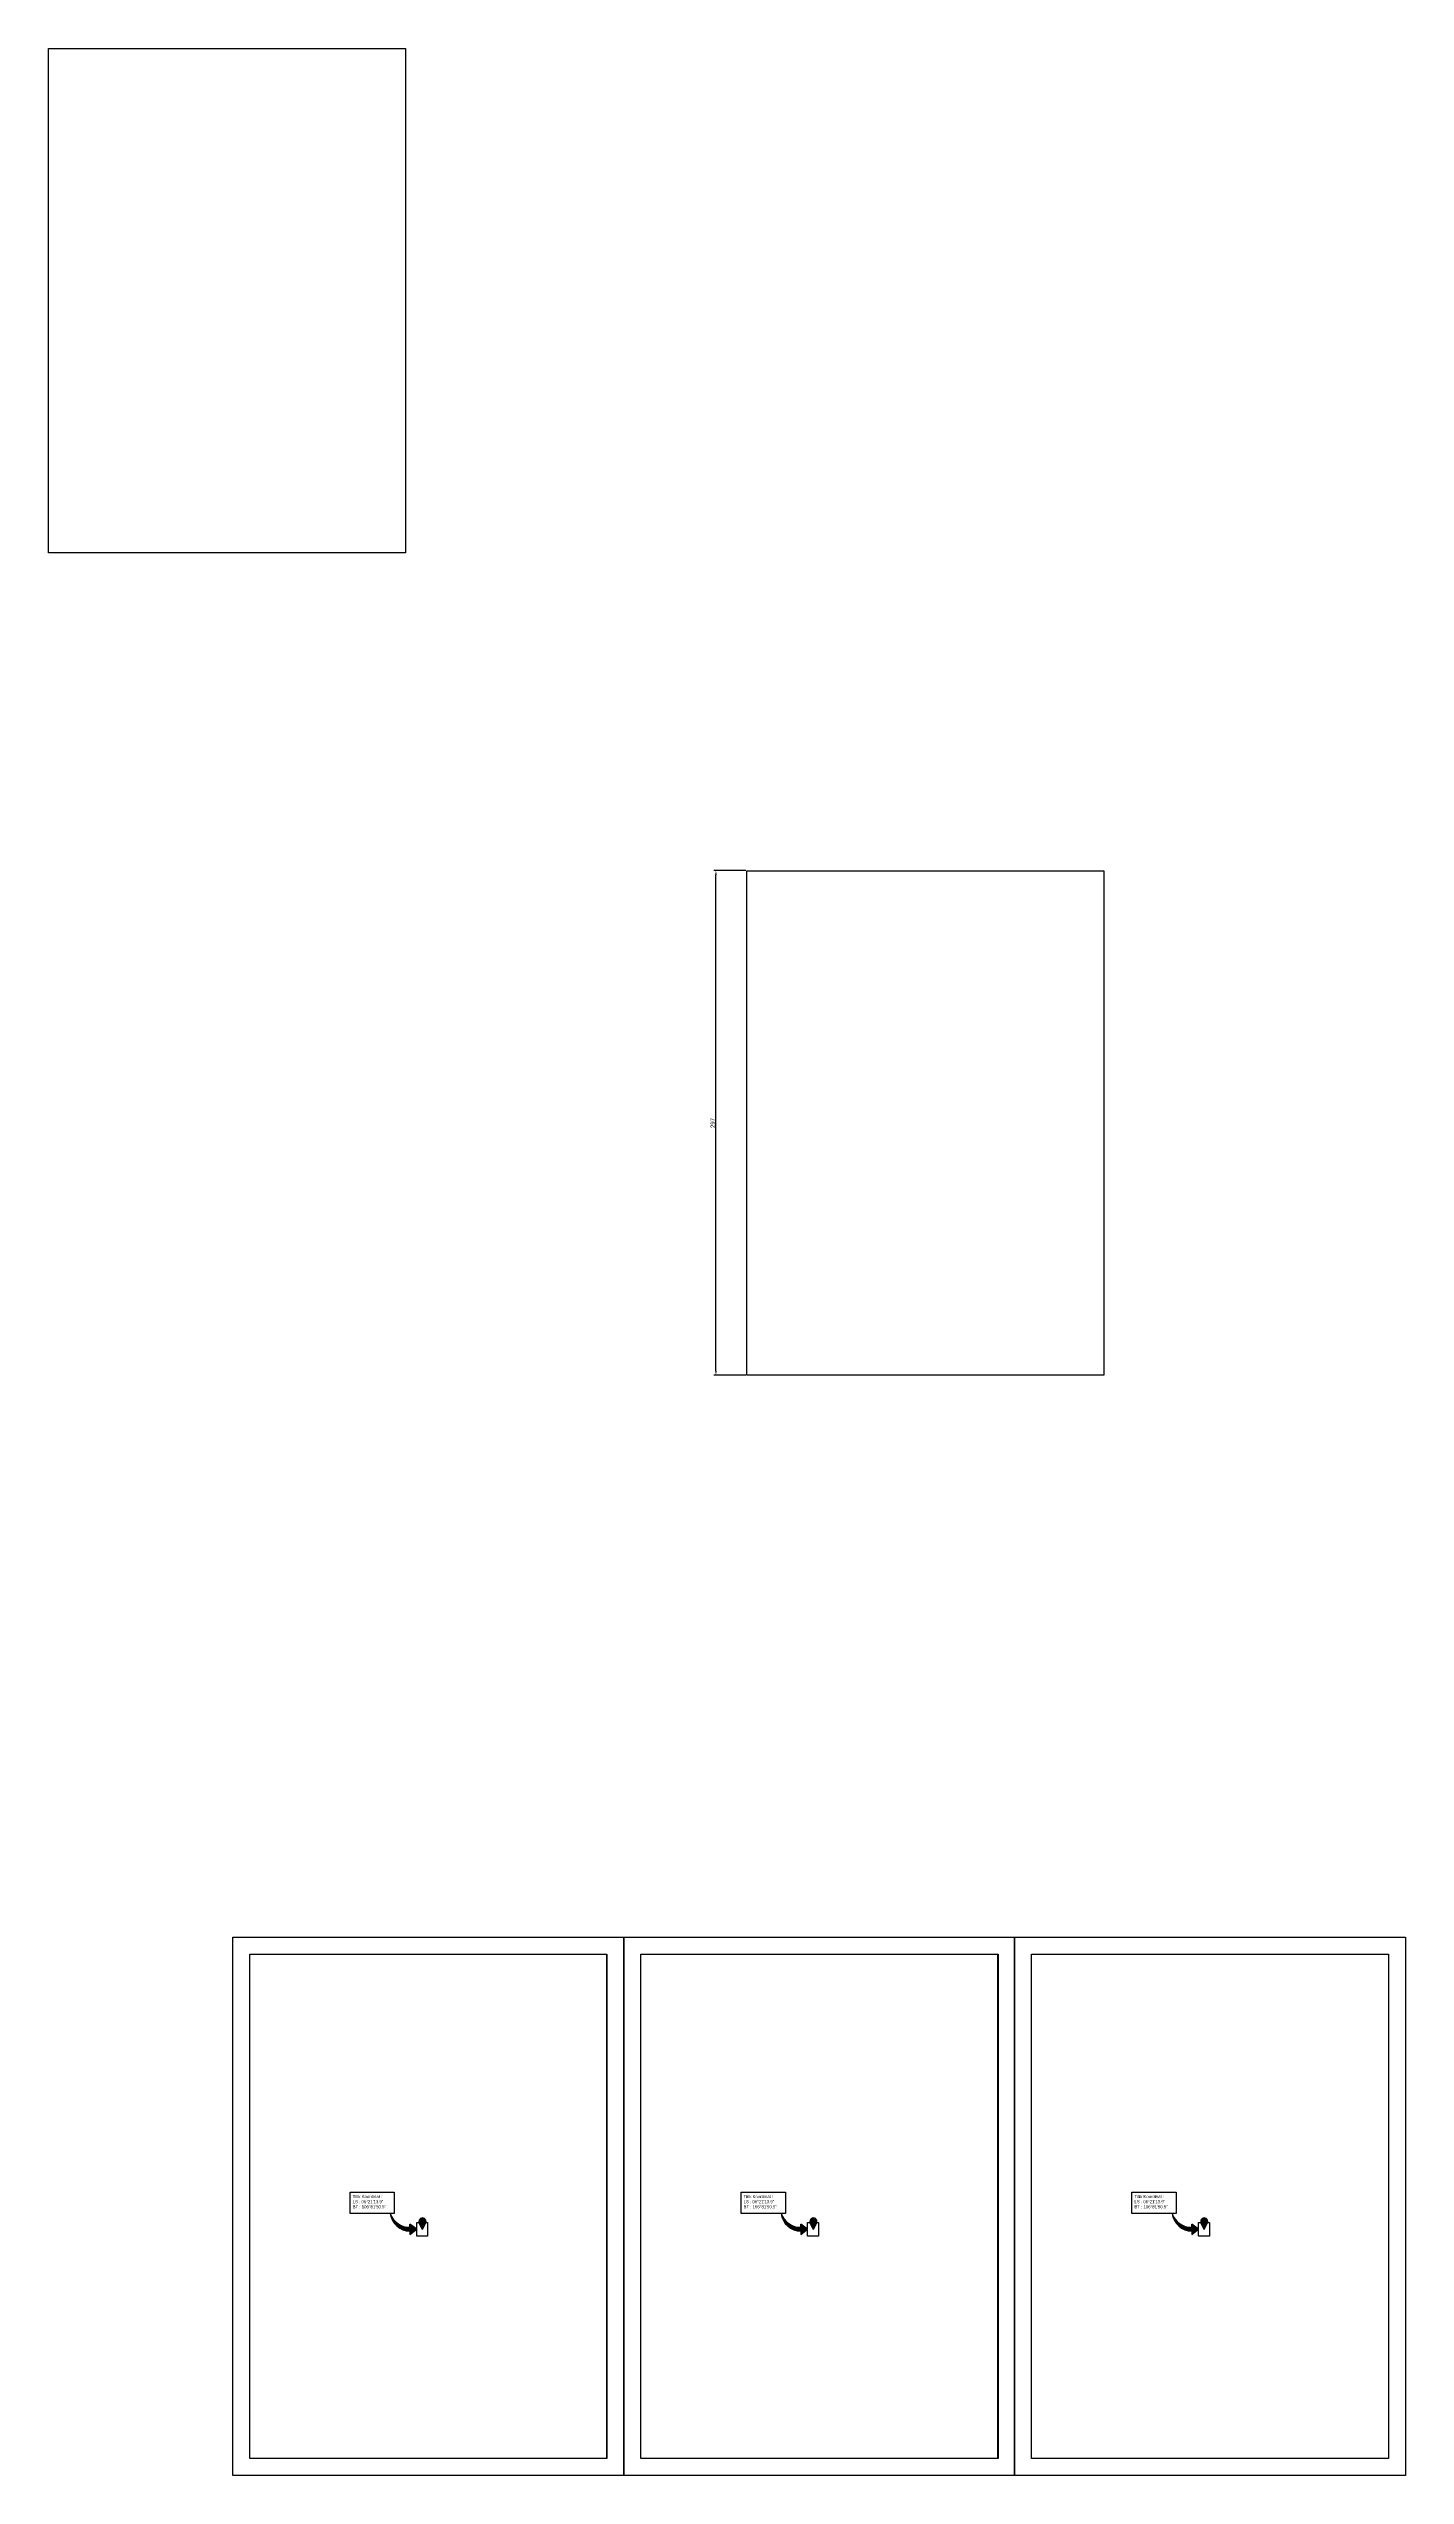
# Model space of a CAD drawing. Header units: millimetres. Extents: x 732789 to 742699, y 13616 to 18897.
# Drawn here: x 733798 to 734597, y 13700 to 15129 of the extents above; entities that cross this region are included whole.
import ezdxf

# ---------------------------------------------------------------- set-up
doc = ezdxf.new("R2010")
doc.units = ezdxf.units.MM
doc.styles.get("Standard").update_dxf_attribs({"font": 'arial.ttf'})
doc.dimstyles.new('ISO-25', dxfattribs={"dimtxt": 2.5, "dimasz": 2.5, "dimexe": 1.25, "dimexo": 0.625, "dimtad": 1, "dimdec": 0, "dimtxsty": 'Standard', "dimcen": 2.5, "dimadec": 0, "dimazin": 0, "dimtfac": 1, "dimtdec": 0, "dimtmove": 0, "dimatfit": 3, "dimfxl": 1, "dimarcsym": 0})
picture_1 = doc.add_image_def('image1.png', size_in_pixel=(591, 835))
picture_2 = doc.add_image_def('image2.png', size_in_pixel=(591, 835))
picture_3 = doc.add_image_def('image3.png', size_in_pixel=(591, 835))
picture_4 = doc.add_image_def('image4.png', size_in_pixel=(3737, 5281))
picture_5 = doc.add_image_def('image5.png', size_in_pixel=(3725, 5257))

# ---------------------------------------------------------------- blocks, each defined once
blk = doc.blocks.new('*D3')
at = {"color": 0, "lineweight": -2, "transparency": 16777216}
for p, q in [((734208.9, 14645.1), (734190.1, 14645.1)), ((734191.3, 14350.5), (734191.3, 14642.6)), ((734208.9, 14348), (734190.1, 14348))]:
    blk.add_line(p, q, dxfattribs=at)
at = {"color": 0, "transparency": 16777216}
for points in [[(734190.9, 14642.6), (734191.8, 14642.6), (734191.3, 14645.1)], [(734190.9, 14350.5), (734191.8, 14350.5), (734191.3, 14348)]]:
    blk.add_solid(points, dxfattribs=at)
at = {"layer": 'Defpoints', "color": 0, "transparency": 16777216}
for p in [(734191.3, 14645.1), (734209.6, 14645.1), (734209.6, 14348)]:
    blk.add_point(p, dxfattribs=at)
at = {"color": 0, "transparency": 16777216, "insert": (734189.4, 14496.5), "char_height": 2.5, "attachment_point": 5, "rotation": 90}
blk.add_mtext('297', dxfattribs=at)

msp = doc.modelspace()

# ---------------------------------------------------------------- hatches: boundary and pattern name
at = {"true_color": 0x939598, "transparency": 33554643}
h = msp.add_hatch(color=252, dxfattribs=at)
h.dxf.hatch_style = 1
h.set_gradient(color1=(147, 149, 152), color2=(0, 0, 255), rotation=236)
h.paths.add_polyline_path([(734011.1, 13848.3), (734011.1, 13846.5, -0.332335), (733999.5, 13854.5, 0.357219), (734011.1, 13844.1), (734011.1, 13842.2), (734015.1, 13845.3)])
h = msp.add_hatch(color=1)
h.dxf.hatch_style = 1
h.paths.add_polyline_path([(734020.5, 13849.3, 1.282095), (734016.4, 13849.3), (734018.5, 13845.2)])
h.paths.add_polyline_path([(734017.4, 13849.8, -1), (734019.5, 13849.8, -1)], flags=16)
at = {"true_color": 0xffffff}
h = msp.add_hatch(color=7, dxfattribs=at)
h.dxf.hatch_style = 1
h.paths.add_polyline_path([(734017.4, 13849.8, 1), (734019.5, 13849.8, 1)])
at = {"true_color": 0x939598, "transparency": 33554643}
h = msp.add_hatch(color=252, dxfattribs=at)
h.dxf.hatch_style = 1
h.set_gradient(color1=(147, 149, 152), color2=(0, 0, 255), rotation=236)
h.paths.add_polyline_path([(734241.3, 13848.3), (734241.3, 13846.5, -0.332335), (734229.7, 13854.5, 0.357219), (734241.3, 13844.1), (734241.3, 13842.2), (734245.3, 13845.3)])
h = msp.add_hatch(color=1)
h.dxf.hatch_style = 1
h.paths.add_polyline_path([(734250.7, 13849.3, 1.282095), (734246.6, 13849.3), (734248.7, 13845.2)])
h.paths.add_polyline_path([(734247.6, 13849.8, -1), (734249.7, 13849.8, -1)], flags=16)
at = {"true_color": 0xffffff}
h = msp.add_hatch(color=7, dxfattribs=at)
h.dxf.hatch_style = 1
h.paths.add_polyline_path([(734247.6, 13849.8, 1), (734249.7, 13849.8, 1)])
at = {"true_color": 0x939598, "transparency": 33554643}
h = msp.add_hatch(color=252, dxfattribs=at)
h.dxf.hatch_style = 1
h.set_gradient(color1=(147, 149, 152), color2=(0, 0, 255), rotation=236)
h.paths.add_polyline_path([(734471.5, 13848.3), (734471.5, 13846.5, -0.332335), (734459.9, 13854.5, 0.357219), (734471.5, 13844.1), (734471.5, 13842.2), (734475.5, 13845.3)])
h = msp.add_hatch(color=1)
h.dxf.hatch_style = 1
h.paths.add_polyline_path([(734480.9, 13849.3, 1.282095), (734476.8, 13849.3), (734478.9, 13845.2)])
h.paths.add_polyline_path([(734477.8, 13849.8, -1), (734479.9, 13849.8, -1)], flags=16)
at = {"true_color": 0xffffff}
h = msp.add_hatch(color=7, dxfattribs=at)
h.dxf.hatch_style = 1
h.paths.add_polyline_path([(734477.8, 13849.8, 1), (734479.9, 13849.8, 1)])

# ---------------------------------------------------------------- linework, layer by layer
for points in [[(733906.8, 14017.3), (734137, 14017.3), (734137, 13700.3), (733906.8, 13700.3)], [(734137, 14017.3), (734367.2, 14017.3), (734367.2, 13700.3), (734137, 13700.3)], [(734367.2, 14017.3), (734597.4, 14017.3), (734597.4, 13700.3), (734367.2, 13700.3)]]:
    msp.add_lwpolyline(points, close=True)
for points in [[(733916.8, 14007.3), (734127, 14007.3), (734127, 13710.3), (733916.8, 13710.3), (733916.8, 14007.3)], [(734147, 14007.3), (734357.2, 14007.3), (734357.2, 13710.3), (734147, 13710.3), (734147, 14007.3)], [(734377.2, 14007.3), (734587.4, 14007.3), (734587.4, 13710.3), (734377.2, 13710.3), (734377.2, 14007.3)], [(734011.1, 13846.4), (734011.1, 13848.3)], [(734011.1, 13846.4), (734011.1, 13848.3)], [(734011.1, 13842.2), (734015.1, 13845.3), (734011.1, 13848.3)], [(734011.1, 13844.1), (734011.1, 13842.2)], [(734011.1, 13844.1), (734011.1, 13842.2)], [(734018.5, 13845.2), (734016.4, 13849.3)], [(734018.5, 13845.2), (734020.5, 13849.3)], [(734241.3, 13846.4), (734241.3, 13848.3)], [(734241.3, 13846.4), (734241.3, 13848.3)], [(734241.3, 13842.2), (734245.3, 13845.3), (734241.3, 13848.3)], [(734241.3, 13844.1), (734241.3, 13842.2)], [(734241.3, 13844.1), (734241.3, 13842.2)], [(734248.7, 13845.2), (734246.6, 13849.3)], [(734248.7, 13845.2), (734250.7, 13849.3)], [(734471.5, 13846.4), (734471.5, 13848.3)], [(734471.5, 13846.4), (734471.5, 13848.3)], [(734471.5, 13842.2), (734475.5, 13845.3), (734471.5, 13848.3)], [(734471.5, 13844.1), (734471.5, 13842.2)], [(734471.5, 13844.1), (734471.5, 13842.2)], [(734478.9, 13845.2), (734476.8, 13849.3)], [(734478.9, 13845.2), (734480.9, 13849.3)]]:
    msp.add_lwpolyline(points)
at = {"color": 5}
for points in [[(733975.9, 13867.1), (734001.9, 13867.1), (734001.9, 13854.5), (733975.9, 13854.5)], [(734206.1, 13867.1), (734232.2, 13867.1), (734232.2, 13854.5), (734206.1, 13854.5)], [(734436.3, 13867.1), (734462.4, 13867.1), (734462.4, 13854.5), (734436.3, 13854.5)]]:
    msp.add_lwpolyline(points, close=True, dxfattribs=at)
at = {"color": 1}
for points in [[(734015.1, 13849.3), (734021.5, 13849.3), (734021.5, 13841.2), (734015.1, 13841.2)], [(734245.3, 13849.3), (734251.7, 13849.3), (734251.7, 13841.2), (734245.3, 13841.2)], [(734475.5, 13849.3), (734481.9, 13849.3), (734481.9, 13841.2), (734475.5, 13841.2)]]:
    msp.add_lwpolyline(points, close=True, dxfattribs=at)
for centre in [(734018.5, 13849.8), (734248.7, 13849.8), (734478.9, 13849.8)]:
    msp.add_circle(centre, 1.06)
for centre, radius, start, end in [((734011.6, 13856.4), 12.3, 188.903, 267.5338), ((734010.7, 13858.3), 11.8, 198.5445, 272.0783), ((734018.5, 13849.8), 2.1, 345.9066, 194.0934), ((734241.8, 13856.4), 12.3, 188.903, 267.5338), ((734240.9, 13858.3), 11.8, 198.5445, 272.0783), ((734248.7, 13849.8), 2.1, 345.9066, 194.0934), ((734472.1, 13856.4), 12.3, 188.903, 267.5338), ((734471.1, 13858.3), 11.8, 198.5445, 272.0783), ((734478.9, 13849.8), 2.1, 345.9066, 194.0934)]:
    msp.add_arc(centre, radius, start, end)

# ---------------------------------------------------------------- texts
at = {"color": 5, "char_height": 1.8, "attachment_point": 1}
for insert in [(733977.4, 13865.4), (734207.6, 13865.4), (734437.8, 13865.4)]:
    msp.add_mtext_dynamic_manual_height_columns('Titik Koordinat : \\PLS : 06°21\'13.9"\\PBT : 106°81\'50.5"', width=62.082, gutter_width=9.7, heights=[0], dxfattribs=dict(at, insert=insert))

# ---------------------------------------------------------------- dimensions: what is measured, and where the dimension line sits
dim = msp.add_linear_dim(base=(734191.3, 14645.1), p1=(734209.6, 14348), p2=(734209.6, 14645.1), angle=90, dimstyle='ISO-25')
dim.commit()
dim.dimension.update_dxf_attribs({"geometry": '*D3', "text_midpoint": (734189.4, 14496.5)})

# ---------------------------------------------------------------- pictures from other files: only their frames are drawn
image = msp.add_image(picture_1, insert=(733798.3, 14832.1), size_in_units=(210.2, 296.9))
image.dxf.flags = 7
image = msp.add_image(picture_2, insert=(734209.6, 14348), size_in_units=(210.2, 297))
image.dxf.flags = 7
image = msp.add_image(picture_4, insert=(733916.8, 13710.3), size_in_units=(210.1, 297))
image.dxf.flags = 7
image = msp.add_image(picture_5, insert=(734147, 13710.3), size_in_units=(210.5, 297))
image.dxf.flags = 7
image = msp.add_image(picture_3, insert=(734377.2, 13710.3), size_in_units=(210.2, 297))
image.dxf.flags = 7

doc.saveas('drawing.dxf')
